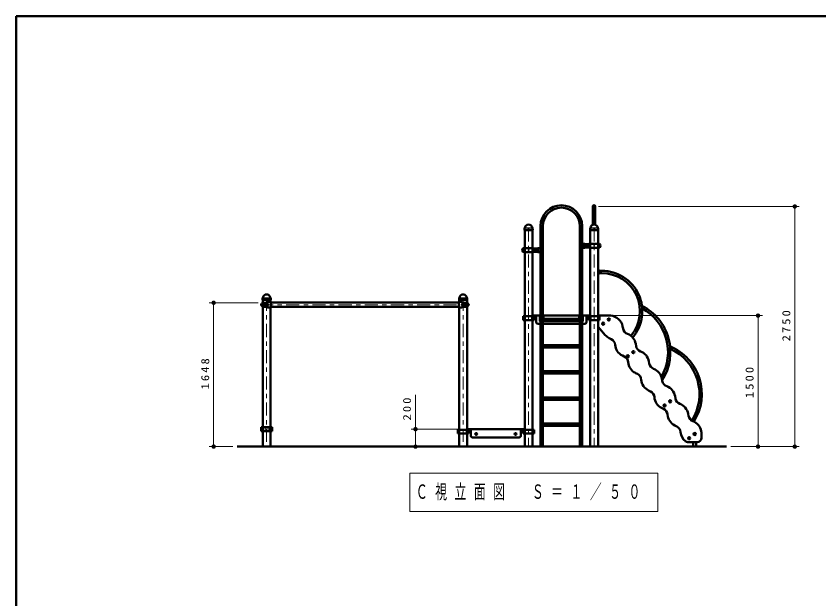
# Model space of a CAD drawing. Units: millimetres on the paper, scale 1:50. Extents: x -385 to 0, y -594 to 267.
# Drawn here: x -385 to -201.1, y -163.5 to -30 of the extents above; entities that cross this region are included whole.
import ezdxf

# ---------------------------------------------------------------- set-up
doc = ezdxf.new("R2010")
doc.units = ezdxf.units.MM
doc.linetypes.add('USER1', pattern=[4.5, 2.5, -2])
doc.linetypes.add('USER2', pattern=[6, 3, -1, 1, -1])
doc.layers.add('LY_1', color=140, linetype='Continuous', lineweight=50)
doc.styles.add('ＭＳ ゴシック', font='')
doc.styles.get('ＭＳ ゴシック').set_extended_font_data('MS Gothic')

# ---------------------------------------------------------------- blocks, each defined once
blk = doc.blocks.new('filled_dot')
at = {"color": 0, "linetype": 'Continuous', "lineweight": -2, "const_width": 1.25}
blk.add_lwpolyline([(-0.625, 0, 1), (0.625, 0, 1)], format="xyb", close=True, dxfattribs=at)

msp = doc.modelspace()

# ---------------------------------------------------------------- linework, layer by layer
at = {"layer": 'LY_1', "color": 7}
for p, q in [((-385, -30), (-385, -297)), ((0, -30), (-385, -30)), ((-334.388, -128.612), (-222.282, -128.612))]:
    msp.add_line(p, q, dxfattribs=at)
at = {"layer": 'LY_1'}
for p, q in [((-252.878, -77.792), (-252.878, -73.612)), ((-252.334, -77.792), (-252.334, -73.612)), ((-268.535, -79.022), (-268.526, -78.626)), ((-268.535, -79.022), (-268.525, -79.032)), ((-266.686, -79.032), (-268.525, -79.032)), ((-268.502, -78.568), (-268.48, -78.546)), ((-268.497, -128.612), (-268.497, -79.032)), ((-266.709, -78.568), (-266.731, -78.546)), ((-266.715, -128.612), (-266.715, -79.032)), ((-266.686, -79.032), (-266.677, -79.022)), ((-266.677, -79.022), (-266.685, -78.626)), ((-264.878, -128.612), (-264.878, -78.112)), ((-264.334, -99.34), (-264.334, -78.111)), ((-255.878, -99.34), (-255.878, -78.111)), ((-255.334, -128.612), (-255.334, -78.112)), ((-253.535, -79.022), (-253.526, -78.626)), ((-253.535, -79.022), (-253.525, -79.032)), ((-251.686, -79.032), (-253.525, -79.032)), ((-253.502, -78.568), (-253.48, -78.546)), ((-253.497, -128.612), (-253.497, -79.032)), ((-251.709, -78.568), (-251.731, -78.546)), ((-251.715, -128.612), (-251.715, -79.032)), ((-251.686, -79.032), (-251.677, -79.022)), ((-251.677, -79.022), (-251.685, -78.626)), ((-254.806, -82.172), (-255.334, -82.172)), ((-254.156, -82.217), (-254.56, -82.247)), ((-253.526, -82.162), (-254.156, -82.217)), ((-251.686, -82.162), (-253.526, -82.162)), ((-251.686, -82.162), (-251.37, -82.19)), ((-268.526, -83.162), (-268.841, -83.19)), ((-268.526, -84.062), (-268.841, -84.035)), ((-268.526, -83.162), (-266.685, -83.162)), ((-268.526, -84.062), (-266.685, -84.062)), ((-266.686, -83.162), (-266.056, -83.217)), ((-266.686, -84.062), (-266.056, -84.007)), ((-266.056, -83.217), (-265.651, -83.247)), ((-266.056, -84.007), (-265.651, -83.977)), ((-265.406, -83.172), (-264.878, -83.172)), ((-265.406, -84.052), (-264.877, -84.052)), ((-254.806, -83.052), (-255.334, -83.052)), ((-254.156, -83.007), (-254.56, -82.977)), ((-253.526, -83.062), (-254.156, -83.007)), ((-251.686, -83.062), (-253.526, -83.062)), ((-251.686, -83.062), (-251.37, -83.035)), ((-251.334, -88.292), (-251.715, -88.292)), ((-251.334, -88.932), (-251.715, -88.932)), ((-251.334, -88.292), (-251.334, -88.932)), ((-250.835, -88.34), (-251.334, -88.34)), ((-250.835, -88.884), (-251.334, -88.884)), ((-328.535, -95.022), (-328.526, -94.626)), ((-328.535, -95.022), (-328.525, -95.032)), ((-326.686, -95.032), (-328.525, -95.032)), ((-328.502, -94.568), (-328.48, -94.546)), ((-328.497, -128.612), (-328.497, -95.032)), ((-326.631, -95.462), (-327.355, -95.462)), ((-326.709, -94.568), (-326.731, -94.546)), ((-326.715, -95.462), (-326.715, -95.032)), ((-326.686, -95.032), (-326.677, -95.022)), ((-326.677, -95.022), (-326.685, -94.626)), ((-326.631, -95.462), (-326.631, -96.762)), ((-283.581, -95.462), (-282.857, -95.462)), ((-283.581, -95.462), (-283.581, -96.762)), ((-283.535, -95.022), (-283.526, -94.626)), ((-283.535, -95.022), (-283.525, -95.032)), ((-281.686, -95.032), (-283.525, -95.032)), ((-283.502, -94.568), (-283.48, -94.546)), ((-283.497, -95.462), (-283.497, -95.032)), ((-281.709, -94.568), (-281.731, -94.546)), ((-281.715, -128.612), (-281.715, -95.032)), ((-281.686, -95.032), (-281.677, -95.022)), ((-281.677, -95.022), (-281.685, -94.626)), ((-328.74, -95.912), (-328.746, -95.912)), ((-328.74, -96.312), (-328.746, -96.312)), ((-328.528, -95.662), (-327.676, -95.662)), ((-328.526, -96.562), (-327.676, -96.562)), ((-327.929, -95.929), (-328.27, -95.911)), ((-327.929, -96.296), (-328.27, -96.314)), ((-327.929, -95.929), (-327.929, -96.296)), ((-327.636, -95.702), (-327.636, -96.522)), ((-327.435, -95.662), (-327.555, -95.662)), ((-327.555, -95.662), (-327.555, -96.562)), ((-327.435, -96.562), (-327.555, -96.562)), ((-327.435, -95.662), (-327.435, -96.562)), ((-327.435, -95.932), (-327.435, -96.292)), ((-327.435, -95.932), (-327.415, -95.932)), ((-327.435, -96.292), (-327.415, -96.292)), ((-326.631, -96.762), (-327.355, -96.762)), ((-327.315, -96.032), (-327.315, -96.192)), ((-326.715, -128.612), (-326.715, -96.762)), ((-326.631, -95.626), (-283.581, -95.626)), ((-326.631, -96.598), (-283.581, -96.598)), ((-283.581, -96.762), (-282.857, -96.762)), ((-283.497, -128.612), (-283.497, -96.762)), ((-282.897, -96.032), (-282.897, -96.192)), ((-282.777, -95.932), (-282.797, -95.932)), ((-282.777, -96.292), (-282.797, -96.292)), ((-282.777, -95.662), (-282.657, -95.662)), ((-282.777, -95.662), (-282.777, -96.562)), ((-282.777, -95.932), (-282.777, -96.292)), ((-282.777, -96.562), (-282.657, -96.562)), ((-282.657, -95.662), (-282.657, -96.562)), ((-282.576, -95.702), (-282.576, -96.522)), ((-281.684, -95.662), (-282.536, -95.662)), ((-281.686, -96.562), (-282.536, -96.562)), ((-282.282, -95.929), (-281.941, -95.911)), ((-282.282, -95.929), (-282.282, -96.296)), ((-282.282, -96.296), (-281.941, -96.314)), ((-281.471, -95.912), (-281.466, -95.912)), ((-281.471, -96.312), (-281.466, -96.312)), ((-266.369, -98.732), (-268.842, -98.732)), ((-268.842, -98.732), (-268.842, -99.632)), ((-268.676, -98.732), (-268.676, -99.632)), ((-266.771, -98.732), (-266.771, -99.632)), ((-266.715, -98.612), (-265.856, -98.612)), ((-266.715, -98.658), (-265.856, -98.658)), ((-266.584, -98.732), (-266.584, -99.632)), ((-266.525, -98.732), (-266.525, -99.632)), ((-266.369, -98.732), (-266.369, -99.632)), ((-265.856, -98.672), (-265.856, -100.112)), ((-265.796, -98.612), (-265.006, -98.612)), ((-265.006, -98.548), (-264.878, -98.548)), ((-265.006, -99.912), (-265.006, -98.548)), ((-264.206, -98.548), (-264.334, -98.548)), ((-264.206, -99.34), (-264.206, -98.548)), ((-264.206, -98.612), (-256.006, -98.612)), ((-256.006, -98.548), (-255.878, -98.548)), ((-256.006, -99.34), (-256.006, -98.548)), ((-255.206, -98.548), (-255.334, -98.548)), ((-255.206, -99.912), (-255.206, -98.548)), ((-255.206, -98.963), (-255.206, -98.548)), ((-254.416, -98.612), (-255.206, -98.612)), ((-253.497, -98.612), (-254.356, -98.612)), ((-253.497, -98.658), (-254.356, -98.658)), ((-254.356, -98.672), (-254.356, -100.112)), ((-253.842, -98.732), (-251.369, -98.732)), ((-253.842, -98.732), (-253.842, -99.632)), ((-253.686, -98.732), (-253.686, -99.632)), ((-253.627, -98.732), (-253.627, -99.632)), ((-253.44, -98.732), (-253.44, -99.632)), ((-248.787, -98.612), (-251.715, -98.612)), ((-249.646, -98.612), (-251.715, -98.612)), ((-251.536, -98.732), (-251.536, -99.632)), ((-251.369, -98.732), (-251.369, -99.632)), ((-266.369, -99.632), (-268.842, -99.632)), ((-265.456, -100.512), (-264.878, -100.512)), ((-264.606, -99.34), (-260.106, -99.34)), ((-264.606, -99.884), (-260.106, -99.884)), ((-264.334, -105.34), (-264.334, -99.884)), ((-264.334, -100.512), (-260.106, -100.512)), ((-264.206, -99.912), (-264.206, -99.884)), ((-255.606, -99.34), (-260.106, -99.34)), ((-255.606, -99.884), (-260.106, -99.884)), ((-255.878, -100.512), (-260.106, -100.512)), ((-256.006, -99.912), (-256.006, -99.884)), ((-255.878, -105.34), (-255.878, -99.884)), ((-254.756, -100.512), (-255.334, -100.512)), ((-253.842, -99.632), (-251.369, -99.632)), ((-245.987, -101.574), (-246.073, -101.082)), ((-251.715, -101.186), (-250.049, -103.056)), ((-248.688, -103.973), (-249.136, -103.752)), ((-264.606, -105.34), (-260.106, -105.34)), ((-264.606, -105.884), (-260.106, -105.884)), ((-264.334, -111.34), (-264.334, -105.884)), ((-255.606, -105.34), (-260.106, -105.34)), ((-255.606, -105.884), (-260.106, -105.884)), ((-255.878, -111.34), (-255.878, -105.884)), ((-242.987, -105.574), (-243.073, -105.082)), ((-245.688, -107.973), (-246.136, -107.752)), ((-239.987, -109.574), (-240.073, -109.082)), ((-264.606, -111.34), (-260.106, -111.34)), ((-264.606, -111.884), (-260.106, -111.884)), ((-264.334, -128.612), (-264.334, -111.884)), ((-255.606, -111.34), (-260.106, -111.34)), ((-255.606, -111.884), (-260.106, -111.884)), ((-255.878, -128.612), (-255.878, -111.884)), ((-242.688, -111.973), (-243.136, -111.752)), ((-236.987, -113.574), (-237.073, -113.082)), ((-239.688, -115.973), (-240.136, -115.752)), ((-264.334, -117.34), (-260.106, -117.34)), ((-255.878, -117.34), (-260.106, -117.34)), ((-233.987, -117.574), (-234.073, -117.082)), ((-264.334, -117.884), (-260.106, -117.884)), ((-255.878, -117.884), (-260.106, -117.884)), ((-236.688, -119.973), (-237.136, -119.752)), ((-230.987, -121.574), (-231.073, -121.082)), ((-326.369, -124.162), (-328.842, -124.162)), ((-328.842, -124.162), (-328.842, -125.062)), ((-328.676, -124.162), (-328.676, -125.062)), ((-326.771, -124.162), (-326.771, -125.062)), ((-326.584, -124.162), (-326.584, -125.062)), ((-326.525, -124.162), (-326.525, -125.062)), ((-326.369, -124.162), (-326.369, -125.062)), ((-281.369, -124.732), (-283.842, -124.732)), ((-283.842, -124.732), (-283.842, -125.632)), ((-283.676, -124.732), (-283.676, -125.632)), ((-281.771, -124.732), (-281.771, -125.632)), ((-281.715, -124.612), (-280.856, -124.612)), ((-281.715, -124.658), (-280.856, -124.658)), ((-281.584, -124.732), (-281.584, -125.632)), ((-281.525, -124.732), (-281.525, -125.632)), ((-281.369, -124.732), (-281.369, -125.632)), ((-280.856, -124.672), (-280.856, -126.112)), ((-269.416, -124.612), (-280.796, -124.612)), ((-268.497, -124.612), (-269.356, -124.612)), ((-268.497, -124.658), (-269.356, -124.658)), ((-269.356, -124.672), (-269.356, -126.112)), ((-268.842, -124.732), (-266.369, -124.732)), ((-268.842, -124.732), (-268.842, -125.632)), ((-268.686, -124.732), (-268.686, -125.632)), ((-268.627, -124.732), (-268.627, -125.632)), ((-268.44, -124.732), (-268.44, -125.632)), ((-266.536, -124.732), (-266.536, -125.632)), ((-266.369, -124.732), (-266.369, -125.632)), ((-264.334, -123.34), (-260.106, -123.34)), ((-264.334, -123.884), (-260.106, -123.884)), ((-255.878, -123.34), (-260.106, -123.34)), ((-255.878, -123.884), (-260.106, -123.884)), ((-233.688, -123.973), (-234.136, -123.752)), ((-326.369, -125.062), (-328.842, -125.062)), ((-281.369, -125.632), (-283.842, -125.632)), ((-275.106, -126.512), (-280.456, -126.512)), ((-279.606, -125.62), (-279.686, -125.666)), ((-279.686, -125.666), (-279.686, -125.758)), ((-279.606, -125.805), (-279.686, -125.758)), ((-279.526, -125.666), (-279.606, -125.62)), ((-279.526, -125.758), (-279.606, -125.805)), ((-279.526, -125.666), (-279.526, -125.758)), ((-269.756, -126.512), (-275.106, -126.512)), ((-270.606, -125.62), (-270.686, -125.666)), ((-270.686, -125.666), (-270.686, -125.758)), ((-270.606, -125.805), (-270.686, -125.758)), ((-270.526, -125.666), (-270.606, -125.62)), ((-270.526, -125.758), (-270.606, -125.805)), ((-270.526, -125.666), (-270.526, -125.758)), ((-268.842, -125.632), (-266.369, -125.632)), ((-228.021, -126.612), (-228.021, -125.687)), ((-229.021, -127.612), (-231.072, -127.612)), ((-229.936, -128.612), (-229.936, -127.612)), ((-229.256, -128.612), (-229.256, -127.612))]:
    msp.add_line(p, q, dxfattribs=at)
at = {"layer": 'LY_1', "color": 7, "lineweight": 13}
for p, q in [((-251.606, -73.612), (-205.648, -73.612)), ((-206.648, -73.612), (-206.648, -128.612)), ((-266.712, -78.602), (-268.499, -78.602)), ((-266.748, -78.532), (-268.46, -78.532)), ((-251.712, -78.602), (-253.499, -78.602)), ((-251.748, -78.532), (-253.46, -78.532)), ((-253.571, -82.427), (-253.94, -82.427)), ((-253.94, -82.797), (-253.94, -82.427)), ((-251.64, -82.427), (-251.271, -82.427)), ((-251.271, -82.797), (-251.271, -82.427)), ((-268.571, -83.427), (-268.94, -83.427)), ((-268.94, -83.797), (-268.94, -83.427)), ((-268.571, -83.797), (-268.94, -83.797)), ((-266.64, -83.427), (-266.271, -83.427)), ((-266.64, -83.797), (-266.271, -83.797)), ((-266.271, -83.797), (-266.271, -83.427)), ((-253.571, -82.797), (-253.94, -82.797)), ((-251.64, -82.797), (-251.271, -82.797)), ((-326.712, -94.602), (-328.499, -94.602)), ((-326.748, -94.532), (-328.46, -94.532)), ((-281.712, -94.602), (-283.499, -94.602)), ((-281.748, -94.532), (-283.46, -94.532)), ((-329.528, -95.662), (-340.742, -95.662)), ((-339.742, -128.612), (-339.742, -95.662)), ((-251.606, -98.612), (-214.064, -98.612)), ((-251.396, -98.612), (-251.056, -98.612)), ((-249.456, -98.612), (-249.796, -98.612)), ((-215.064, -98.612), (-215.064, -128.612)), ((-293.51, -128.612), (-293.51, -116.766)), ((-282.715, -124.612), (-294.51, -124.612)), ((-335.388, -128.612), (-340.742, -128.612)), ((-221.282, -128.612), (-205.648, -128.612)), ((-221.282, -128.612), (-214.064, -128.612)), ((-294.827, -134.71), (-294.827, -143.51)), ((-238.027, -134.71), (-294.827, -134.71)), ((-238.027, -143.51), (-238.027, -134.71)), ((-294.827, -143.51), (-238.027, -143.51))]:
    msp.add_line(p, q, dxfattribs=at)
at = {"layer": 'LY_1', "color": 7, "linetype": 'USER2', "lineweight": 13}
for p, q in [((-267.606, -78.602), (-267.606, -128.612)), ((-252.606, -78.602), (-252.606, -128.612)), ((-327.606, -94.522), (-327.606, -128.612)), ((-282.606, -94.522), (-282.606, -128.612)), ((-329.127, -96.112), (-281.041, -96.112))]:
    msp.add_line(p, q, dxfattribs=at)
at = {"layer": 'LY_1', "color": 7, "linetype": 'USER1', "lineweight": 13}
for p, q in [((-328.506, -95.682), (-328.506, -96.542)), ((-327.935, -96.212), (-327.935, -96.012)), ((-327.935, -96.012), (-327.435, -96.012)), ((-327.935, -96.212), (-327.435, -96.212)), ((-327.765, -95.937), (-327.929, -95.929)), ((-327.765, -96.287), (-327.929, -96.296)), ((-327.916, -95.942), (-327.916, -96.282)), ((-327.756, -95.942), (-327.916, -95.942)), ((-327.756, -96.282), (-327.916, -96.282)), ((-327.756, -95.947), (-327.756, -96.277)), ((-327.636, -95.992), (-327.756, -95.992)), ((-327.636, -96.232), (-327.756, -96.232)), ((-327.435, -95.992), (-327.555, -95.992)), ((-327.435, -96.232), (-327.555, -96.232)), ((-282.777, -95.992), (-282.657, -95.992)), ((-282.277, -96.012), (-282.777, -96.012)), ((-282.277, -96.212), (-282.777, -96.212)), ((-282.777, -96.232), (-282.657, -96.232)), ((-282.576, -95.992), (-282.456, -95.992)), ((-282.576, -96.232), (-282.456, -96.232)), ((-282.456, -95.942), (-282.296, -95.942)), ((-282.456, -95.947), (-282.456, -96.277)), ((-282.456, -96.282), (-282.296, -96.282)), ((-282.446, -95.937), (-282.282, -95.929)), ((-282.446, -96.287), (-282.282, -96.296)), ((-282.296, -95.942), (-282.296, -96.282)), ((-282.277, -96.212), (-282.277, -96.012)), ((-281.706, -95.682), (-281.706, -96.542))]:
    msp.add_line(p, q, dxfattribs=at)
at = {"layer": 'LY_1'}
for centre, radius in [((-267.606, -78.872), 0.06), ((-252.606, -78.872), 0.06), ((-254.806, -82.612), 0.15), ((-265.406, -83.612), 0.15), ((-327.606, -94.872), 0.06), ((-282.606, -94.872), 0.06), ((-249.243, -99.482), 0.25), ((-250.523, -100.442), 0.25), ((-244.898, -107.942), 0.25), ((-243.618, -106.982), 0.25), ((-236.461, -119.192), 0.25), ((-235.181, -118.232), 0.25), ((-279.606, -125.712), 0.21), ((-270.606, -125.712), 0.21), ((-230.836, -126.692), 0.25), ((-229.556, -125.732), 0.25)]:
    msp.add_circle(centre, radius, dxfattribs=at)
at = {"layer": 'LY_1', "color": 7, "lineweight": 13}
for centre, radius in [((-253.756, -82.612), 0.185), ((-253.756, -82.612), 0.1), ((-252.606, -82.612), 0.1), ((-251.456, -82.612), 0.185), ((-251.456, -82.612), 0.1), ((-268.756, -83.612), 0.185), ((-268.756, -83.612), 0.1), ((-267.606, -83.612), 0.1), ((-266.456, -83.612), 0.185), ((-266.456, -83.612), 0.1), ((-250.523, -100.442), 0.171), ((-249.243, -99.482), 0.171), ((-244.898, -107.942), 0.171), ((-243.618, -106.982), 0.171), ((-236.461, -119.192), 0.171), ((-235.181, -118.232), 0.171), ((-279.606, -125.712), 0.24), ((-279.606, -125.712), 0.11), ((-270.606, -125.712), 0.24), ((-270.606, -125.712), 0.11), ((-230.836, -126.692), 0.171), ((-229.556, -125.732), 0.171)]:
    msp.add_circle(centre, radius, dxfattribs=at)
at = {"layer": 'LY_1', "color": 7, "linetype": 'USER1', "lineweight": 13}
for centre, radius in [((-327.606, -124.612), 0.34), ((-279.606, -125.712), 0.125), ((-270.606, -125.712), 0.125)]:
    msp.add_circle(centre, radius, dxfattribs=at)
at = {"layer": 'LY_1'}
for centre, radius, start, end in [((-260.106, -78.112), 4.772, 0, 180), ((-252.606, -73.612), 0.272, 0, 180), ((-260.106, -78.112), 4.228, 0, 180), ((-268.442, -78.627), 0.084, 135, 178.99605), ((-268.519, -78.506), 0.056, 315, 353.3676), ((-267.606, -78.612), 0.864, 90, 173.3676), ((-267.606, -78.612), 0.864, 6.6324, 90), ((-266.692, -78.506), 0.056, 186.6324, 225), ((-266.769, -78.627), 0.084, 1.00395, 45), ((-253.442, -78.627), 0.084, 135, 178.99605), ((-253.519, -78.506), 0.056, 315, 353.3676), ((-252.606, -78.612), 0.864, 90, 173.3676), ((-252.606, -78.612), 0.864, 6.6324, 90), ((-251.692, -78.506), 0.056, 186.6324, 225), ((-251.769, -78.627), 0.084, 1.00395, 45), ((-254.806, -82.612), 0.44, 270, 90), ((-253.056, -82.612), 1, 163.80375, 196.19625), ((-253.824, -82.389), 0.2, 95, 163.80375), ((-251.387, -82.389), 0.2, 16.19625, 85), ((-252.156, -82.612), 1, 343.80375, 16.19625), ((-268.056, -83.612), 1, 163.80375, 196.19625), ((-268.824, -83.389), 0.2, 95, 163.80375), ((-268.824, -83.835), 0.2, 196.19625, 265), ((-266.387, -83.389), 0.2, 16.19625, 85), ((-266.387, -83.835), 0.2, 275, 343.80375), ((-267.156, -83.612), 1, 343.80375, 16.19625), ((-265.406, -83.612), 0.44, 90, 270), ((-253.824, -82.835), 0.2, 196.19625, 265), ((-251.387, -82.835), 0.2, 275, 343.80375), ((-264.606, -85.612), 0.272, 0, 180), ((-255.606, -85.612), 0.272, 0, 180), ((-250.835, -97.612), 9.272, 319.59389, 90), ((-250.835, -97.612), 8.728, 319.78598, 90), ((-327.606, -94.612), 0.864, 90, 173.3676), ((-327.606, -94.612), 0.864, 6.6324, 90), ((-282.606, -94.612), 0.864, 90, 173.3676), ((-282.606, -94.612), 0.864, 6.6324, 90), ((-328.442, -94.627), 0.084, 135, 178.99605), ((-328.519, -94.506), 0.056, 315, 353.3676), ((-327.355, -95.662), 0.2, 90, 180), ((-326.692, -94.506), 0.056, 186.6324, 225), ((-326.769, -94.627), 0.084, 1.00395, 45), ((-283.442, -94.627), 0.084, 135, 178.99605), ((-283.519, -94.506), 0.056, 315, 353.3676), ((-282.857, -95.662), 0.2, 0, 90), ((-281.692, -94.506), 0.056, 186.6324, 225), ((-281.769, -94.627), 0.084, 1.00395, 45), ((-328.506, -96.112), 0.32, 143.1301, 216.8699), ((-328.506, -96.112), 0.3, 154.44159, 205.55841), ((-327.513, -96.587), 1.4, 140.22094, 154.44159), ((-327.513, -95.638), 1.4, 205.55841, 219.77906), ((-328.746, -95.932), 0.02, 90, 143.1301), ((-328.746, -96.292), 0.02, 216.8699, 270), ((-328.528, -95.742), 0.08, 90, 140.22094), ((-328.528, -96.482), 0.08, 219.77906, 270), ((-328.074, -96.112), 0.278, 154.69944, 205.30056), ((-327.06, -96.592), 1.4, 151.38495, 154.69944), ((-327.06, -95.633), 1.4, 205.30056, 208.61505), ((-328.271, -95.931), 0.02, 87, 151.38495), ((-328.271, -96.294), 0.02, 208.61505, 273), ((-327.676, -95.702), 0.04, 0, 90), ((-327.676, -96.522), 0.04, 270, 0), ((-327.355, -96.562), 0.2, 180, 270), ((-327.415, -96.032), 0.1, 0, 90), ((-327.415, -96.192), 0.1, 270, 0), ((-282.797, -96.032), 0.1, 90, 180), ((-282.797, -96.192), 0.1, 180, 270), ((-282.857, -96.562), 0.2, 270, 0), ((-282.536, -95.702), 0.04, 90, 180), ((-282.536, -96.522), 0.04, 180, 270), ((-281.94, -95.931), 0.02, 28.61505, 93), ((-281.94, -96.294), 0.02, 267, 331.38495), ((-283.151, -96.592), 1.4, 25.30055, 28.61505), ((-283.151, -95.633), 1.4, 331.38495, 334.69945), ((-282.137, -96.112), 0.278, 334.69945, 25.30055), ((-281.684, -95.742), 0.08, 39.77906, 90), ((-281.684, -96.482), 0.08, 270, 320.22094), ((-282.698, -96.587), 1.4, 25.55841, 39.77906), ((-282.698, -95.638), 1.4, 320.22094, 334.44159), ((-281.466, -95.932), 0.02, 36.8699, 90), ((-281.466, -96.292), 0.02, 270, 323.1301), ((-281.706, -96.112), 0.32, 323.1301, 36.8699), ((-281.706, -96.112), 0.3, 334.44159, 25.55841), ((-247.007, -106.954), 11.872, 327.25471, 63.16398), ((-247.007, -106.954), 11.328, 330.01625, 61.38785), ((-265.796, -98.672), 0.06, 90, 180), ((-254.416, -98.672), 0.06, 0, 90), ((-249.028, -101.603), 3, 10, 85.39926), ((-265.456, -100.112), 0.4, 180, 270), ((-264.606, -99.612), 0.5, 216.8699, 237.04363), ((-264.606, -99.722), 0.38, 135.70796, 224.29204), ((-264.606, -99.612), 0.272, 90, 270), ((-264.606, -99.612), 0.5, 302.95637, 323.1301), ((-255.606, -99.612), 0.5, 216.8699, 237.04363), ((-255.606, -99.612), 0.272, 270, 90), ((-255.606, -99.722), 0.38, 315.70796, 44.29204), ((-255.606, -99.612), 0.5, 302.95637, 323.1301), ((-254.756, -100.112), 0.4, 270, 0), ((-244.411, -101.296), 1.6, 190, 249.42056), ((-246.028, -105.603), 3, 10, 69.42056), ((-247.809, -101.061), 3, 221.68267, 243.73979), ((-249.396, -105.408), 1.6, 4.31923, 63.7398), ((-264.606, -105.612), 0.272, 90, 270), ((-255.606, -105.612), 0.272, 270, 90), ((-244.809, -105.061), 3, 184.31923, 243.73979), ((-241.411, -105.296), 1.6, 190, 249.42056), ((-239.801, -116.562), 11.872, 327.80995, 67.25516), ((-239.801, -116.562), 11.328, 327.44918, 65.79848), ((-246.396, -109.408), 1.6, 4.31923, 63.7398), ((-243.028, -109.603), 3, 10, 69.42056), ((-241.809, -109.061), 3, 184.31923, 243.73979), ((-238.411, -109.296), 1.6, 190, 249.42056), ((-264.606, -111.612), 0.272, 90, 270), ((-255.606, -111.612), 0.272, 270, 90), ((-243.396, -113.408), 1.6, 4.31923, 63.7398), ((-240.028, -113.603), 3, 10, 69.42056), ((-238.809, -113.061), 3, 184.31923, 243.73979), ((-235.411, -113.296), 1.6, 190, 249.42056), ((-237.028, -117.603), 3, 10, 69.42056), ((-240.396, -117.408), 1.6, 4.31923, 63.7398), ((-235.809, -117.061), 3, 184.31923, 243.73979), ((-232.411, -117.296), 1.6, 190, 249.42056), ((-234.028, -121.603), 3, 10, 69.42056), ((-237.396, -121.408), 1.6, 4.31923, 63.7398), ((-232.809, -121.061), 3, 184.31923, 243.73979), ((-229.411, -121.296), 1.6, 190, 249.42056), ((-231.028, -125.603), 3, 9.82779, 69.42056), ((-280.796, -124.672), 0.06, 90, 180), ((-269.416, -124.672), 0.06, 0, 90), ((-234.396, -125.408), 1.6, 4.31923, 63.7398), ((-280.456, -126.112), 0.4, 180, 270), ((-269.756, -126.112), 0.4, 270, 0), ((-229.809, -125.061), 3, 184.31923, 230.84364), ((-229.021, -126.612), 1, 270, 0), ((-231.515, -125.687), 3.494, 0, 9.82779), ((-231.072, -126.612), 1, 230.84364, 270)]:
    msp.add_arc(centre, radius, start, end, dxfattribs=at)
at = {"layer": 'LY_1', "color": 7, "lineweight": 13}
for centre, start, end in [((-256.131, -82.612), 355.87048, 4.12952), ((-249.08, -82.612), 175.87048, 184.12952), ((-271.131, -83.612), 355.87048, 4.12952), ((-264.08, -83.612), 175.87048, 184.12952)]:
    msp.add_arc(centre, 2.567, start, end, dxfattribs=at)
at = {"layer": 'LY_1', "color": 7, "linetype": 'USER1', "lineweight": 13}
for centre, radius, start, end in [((-328.526, -95.682), 0.02, 0, 91.98888), ((-328.526, -96.542), 0.02, 270, 0), ((-327.766, -95.947), 0.01, 0, 88), ((-327.766, -95.947), 0.01, 0, 88), ((-327.766, -96.277), 0.01, 272, 0), ((-327.766, -96.277), 0.01, 273, 0), ((-282.446, -95.947), 0.01, 92, 180), ((-282.446, -95.947), 0.01, 92, 180), ((-282.446, -96.277), 0.01, 180, 267), ((-282.446, -96.277), 0.01, 180, 268), ((-281.686, -95.682), 0.02, 88.01112, 180), ((-281.686, -96.542), 0.02, 180, 270)]:
    msp.add_arc(centre, radius, start, end, dxfattribs=at)

# ---------------------------------------------------------------- block references
at = {"layer": 'LY_1', "color": 7, "lineweight": 13, "xscale": 0.4, "yscale": 0.4}
for p, rotation in [((-206.648, -73.612), 270), ((-339.742, -95.662), 270), ((-215.064, -98.612), 270), ((-293.51, -124.612), 270), ((-339.742, -128.612), 90), ((-293.51, -128.612), 90), ((-215.064, -128.612), 90), ((-206.648, -128.612), 90)]:
    msp.add_blockref('filled_dot', p, dxfattribs=dict(at, rotation=rotation))

# ---------------------------------------------------------------- texts
at = {"layer": 'LY_1', "color": 7, "char_height": 1.833, "attachment_point": 8, "rotation": 90, "style": 'ＭＳ ゴシック'}
for s, insert in [('\\T1.33;\\W1.15;2750', (-207.648, -100.703)), ('\\T1.33;\\W1.15;1648', (-340.742, -111.709)), ('\\T1.33;\\W1.15;1500', (-216.064, -113.684)), ('\\T1.33;\\W1.15;200', (-294.51, -119.766))]:
    msp.add_mtext(s, dxfattribs=dict(at, insert=insert))
at = {"layer": 'LY_1', "color": 7, "insert": (-293.427, -139.11), "char_height": 3.299, "attachment_point": 4, "style": 'ＭＳ ゴシック'}
msp.add_mtext('\\T1.64;\\W0.6;Ｃ視立面図\u3000Ｓ＝１／５０', dxfattribs=at)

doc.saveas('drawing.dxf')
